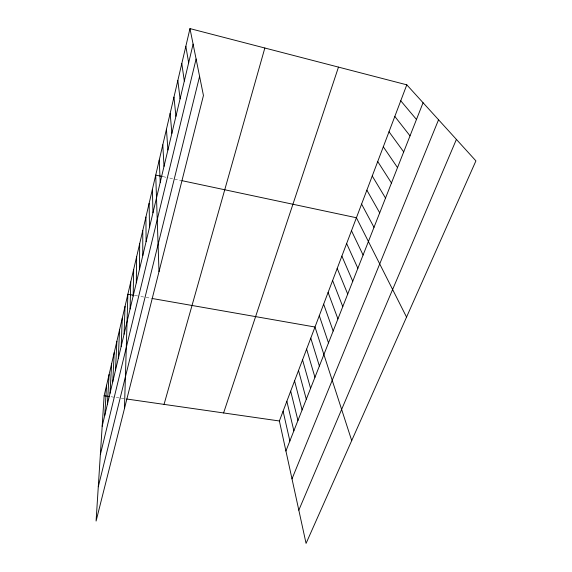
<?xml version="1.0" encoding="UTF-8"?>
<svg xmlns="http://www.w3.org/2000/svg" width="572" height="572" viewBox="0 0 572 572"><rect width="100%" height="100%" fill="white"/><g stroke="black" fill="none" stroke-linecap="round" stroke-linejoin="round"><path stroke-width="0.43" stroke-dasharray="2.86 2.15" d="M111.082 396.761L114.557 397.261M116.295 397.511L124.052 398.627M134.82 295.452L139.168 296.21M140.905 296.518L145.209 297.268M146.075 297.426L151.244 298.327M163.156 176.669L168.111 177.72M169.762 178.071L181.074 180.48"/><path stroke-width="0.86" d="M142.771 255.641L142.771 230.502M139.504 269.362L139.682 243.715M136.3 282.825L136.651 256.692M133.162 296.031L133.669 269.433M130.08 308.987L130.745 281.946M124.46 408.572L127.871 294.237L133.955 295.302M124.081 334.177L125.046 306.306M121.171 346.425L122.279 318.175M118.311 358.451L119.548 329.829M115.501 370.256L116.874 341.291M112.741 381.853L114.236 352.552M110.024 393.243L111.647 363.628M107.364 404.44L109.102 374.517M104.748 415.436L106.599 385.228M189.975 28.6L104.133 395.767L96.082 521.042L203.446 95.503L189.975 28.6L406.799 84.828L475.918 160.882L306.063 543.4L279.379 420.978L406.799 84.828M102.174 426.24L193.1 44.123M100.35 454.668L196.103 59.023M98.284 486.758L199.592 76.355M164.05 404.383L264.836 48.012M223.595 412.955L338.481 67.11M285.921 451.001L423.065 102.731M291.999 478.871L438.552 119.77M298.82 510.16L456.406 139.411M104.133 395.767L109.345 396.51M126.634 398.999L279.379 420.978M152.109 298.477L314.993 327.02L351.708 440.597M162.334 176.498L155.727 175.089L159.002 271.643M181.946 180.666L356.413 217.746L406.549 317.11M400.75 100.794L416.473 119.476M394.823 116.431L410.024 135.864M389.01 131.767L403.703 151.902M383.312 146.797L397.519 167.617M377.72 161.54L391.455 183.004M372.243 175.997L385.521 198.084M366.866 190.176L379.701 212.855M361.59 204.09L374.002 227.334M351.48 230.759L363.091 255.04M346.639 243.543L357.872 268.297M341.877 256.099L352.745 281.31M337.201 268.432L347.719 294.079M332.604 280.559L342.778 306.621M328.092 292.471L337.93 318.933M323.652 304.182L333.169 331.024M319.29 315.701L328.492 342.9M310.775 338.152L319.383 366.03M306.628 349.106L314.95 377.298M302.545 359.874L310.589 388.367M298.527 370.47L306.306 399.249M294.573 380.895L302.087 409.952M290.683 391.155L297.948 420.47M286.858 401.258L293.872 430.816M283.09 411.197L289.868 440.991M185.843 46.282L188.66 62.784M181.796 63.585L184.32 81.024M177.835 80.523L180.08 98.849M173.959 97.111L175.933 116.28M170.163 113.349L171.872 133.326M166.445 129.258L167.903 150.007M162.798 144.845L164.021 166.323M159.223 160.117L160.224 182.296M152.395 189.339L152.967 212.798M149.128 203.317L149.499 227.363M145.917 217.038L146.103 241.641"/></g></svg>
